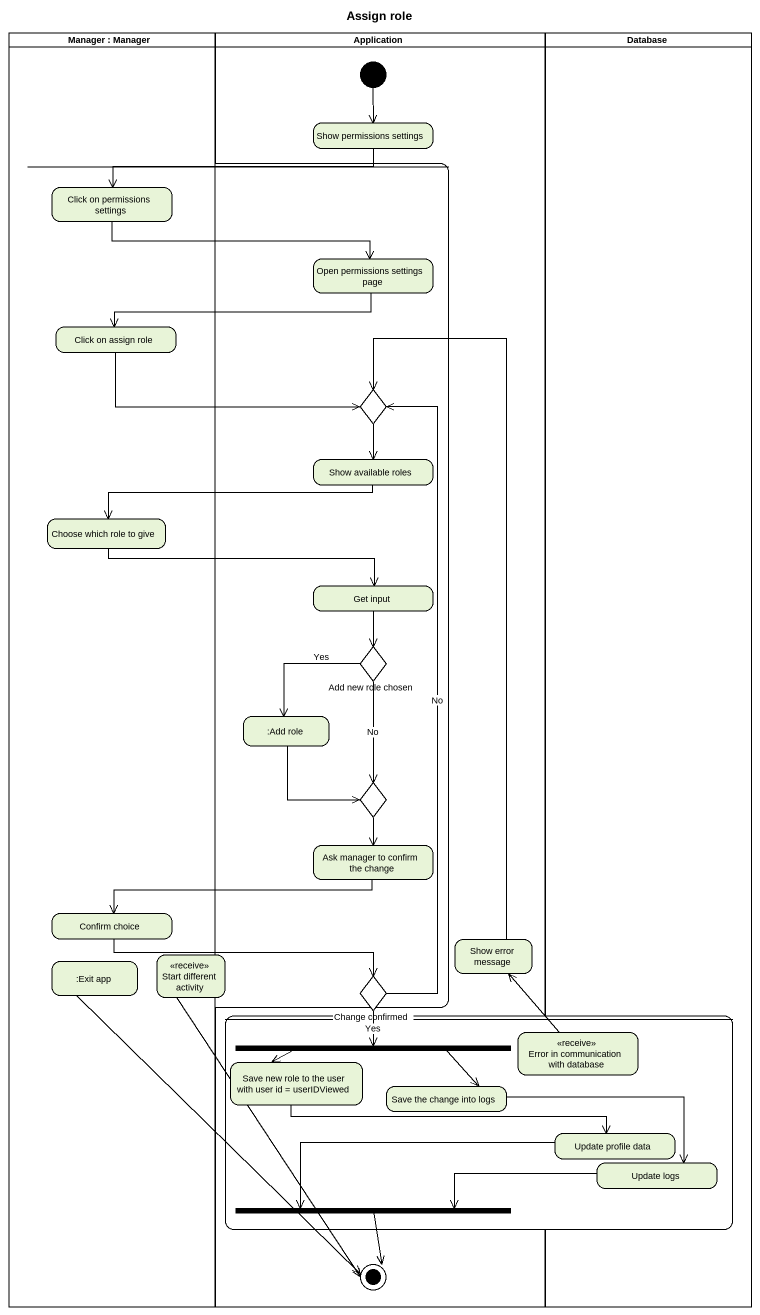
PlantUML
@startuml
title Assign role
hide empty description
state "Manager : Manager" as Manager <<partition>> {
  state "Click on permissions settings" as Click_on_permissions
  state "Click on assign role" as Click_on_assign_role
  state "Choose which role to give" as Choose_which_role_to_give
  state "Confirm choice" as Confirm_choice
  state ":Exit app" as Exit_app
}
state Application <<partition>> {
  state "Show permissions settings" as Show_permissions_settings
  state "Show error message" as Show_error_message
  state final1 <<end>>
  [*] --> Show_permissions_settings
}
state "Database" as Database_ <<partition>>
state " " as state1 {
  state "Open permissions settings page" as Open_permissions_settings
  state choice1 <<choice>>
  state "Show available roles" as Show_available_roles
  state "Get input" as Get_input
  state "Add new role chosen" as Add_new_role_chosen <<choice>>
  state ":Add role" as Add_role
  state choice2 <<choice>>
  state "Ask manager to confirm the change" as Ask_manager_to_confirm_the
  state "Start different activity" as Start_different_activity <<receive>>
  state "Change confirmed" as Change_confirmed <<choice>>
}
state " " as state2 {
  state "Save new role to the user with user id = userIDViewed" as Save_new_role_to_the_user
  state fork1 <<fork>>
  state "Error in communication with database" as Error_in_communication_with <<receive>>
  state "Save the change into logs" as Save_the_change_into_logs
  state "Update profile data" as Update_profile_data
  state "Update logs" as Update_logs
  state fork2 <<join>>
}
Show_permissions_settings -left-> Click_on_permissions
Click_on_permissions -right-> Open_permissions_settings
Open_permissions_settings -left-> Click_on_assign_role
Click_on_assign_role -right-> choice1
choice1 --> Show_available_roles
Show_available_roles -left-> Choose_which_role_to_give
Choose_which_role_to_give -right-> Get_input
Get_input --> Add_new_role_chosen
Add_new_role_chosen --> Add_role : Yes
Add_new_role_chosen --> choice2 : No
Add_role --> choice2
choice2 --> Ask_manager_to_confirm_the
Ask_manager_to_confirm_the -left-> Confirm_choice
Confirm_choice -right-> Change_confirmed
Show_error_message -up-> choice1
Exit_app --> final1
Start_different_activity --> final1
Change_confirmed -up-> choice1 : No
Change_confirmed --> fork1 : Yes
Save_new_role_to_the_user -right-> Update_profile_data
fork1 -left-> Save_new_role_to_the_user
fork1 --> Save_the_change_into_logs
Error_in_communication_with -up-> Show_error_message
Save_the_change_into_logs -right-> Update_logs
Update_profile_data -left-> fork2
Update_logs -left-> fork2
fork2 --> final1
@enduml
